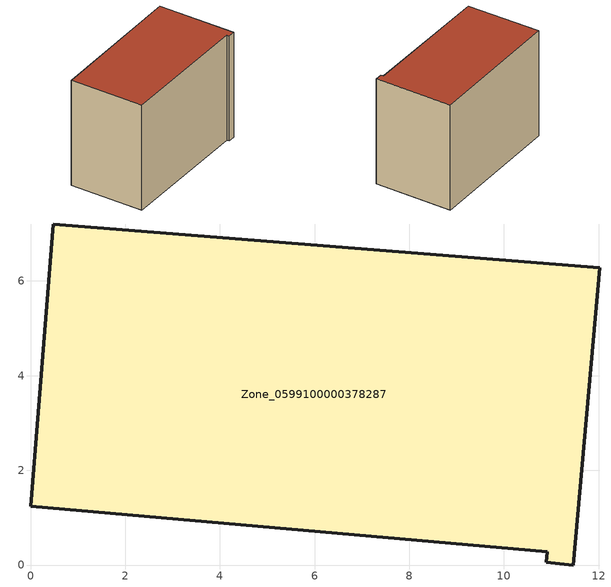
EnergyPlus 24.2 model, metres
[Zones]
Zone_0599100000378287
 floor ground (C_G): 10.89,0.05 10.91,0.28 0,1.25 0.47,7.2 12.03,6.28 11.46,0 z0
 wall outside (C_F): 10.91,0.28 10.89,0.05 11.46,0 12.03,6.28 0.47,7.2 0,1.25 10.91,0.28 z0:8.89
 roof outside (C_R): 0.47,7.2 0,1.25 10.91,0.28 10.89,0.05 11.46,0 12.03,6.28 z8.89
[BUILDING]
Pand.0599100000378287: North Axis=0; Terrain=City; Loads Convergence Tolerance Value=0.04; Temperature Convergence Tolerance Value=0.4; Solar Distribution=FullExterior; Maximum Number of Warmup Days=25; Minimum Number of Warmup Days=1
[Site:Location]
Rotterdam.The.Hague.AP_ZH_NLD Design_Conditions: Latitude=51.96; Longitude=4.45; Time Zone=1; Elevation=-4.5
[SITE:GROUNDTEMPERATURE:BUILDINGSURFACE]
18, 18, 18, 18, 18, 18, 18, 18, 18, 18, 18, 18
[MATERIAL] Thermal Absorptance=0.9; Solar Absorptance=0.7; Visible Absorptance=0.7
Name | Roughness | Thickness | Conductivity | Density | Specific Heat
G.TI.1992-2005 | MediumSmooth | 0.15 | 0.06 | 540 | 1210
F.TI.1992-2005 | Rough | 0.3 | 0.12 | 1920 | 840
R.TI.1992-2005 | MediumRough | 0.2 | 0.08 | 1500 | 1000
[CONSTRUCTION]
C_G: G.TI.1992-2005
C_F: F.TI.1992-2005
C_R: R.TI.1992-2005
[ZONE]
Zone_0599100000378287: Type=1; Multiplier=1; Ceiling Height=Autocalculate; Volume=Autocalculate; Floor Area=autocalculate; Part of Total Floor Area=Yes
[ZONEINFILTRATION:DESIGNFLOWRATE]
Infil_Zone_0599100000378287: Zone or ZoneList or Space or SpaceList=Zone_0599100000378287; Schedule=AlwaysOn; Design Flow Rate Calculation Method=Flow/Area; Flow Rate per Floor Area=0.0015; Constant Term Coefficient=1; Temperature Term Coefficient=0; Velocity Term Coefficient=0; Velocity Squared Term Coefficient=0
[HVACTEMPLATE:ZONE:IDEALLOADSAIRSYSTEM]
Zone_0599100000378287: Maximum Heating Supply Air Temperature=50; Minimum Cooling Supply Air Temperature=13; Maximum Heating Supply Air Humidity Ratio=0.0156; Minimum Cooling Supply Air Humidity Ratio=0.0077; Heating Limit=NoLimit; Cooling Limit=NoLimit; Dehumidification Control Type=ConstantSensibleHeatRatio; Cooling Sensible Heat Ratio=0.7; Dehumidification Setpoint=60; Humidification Control Type=None; Humidification Setpoint=30; Outdoor Air Method=None; Outdoor Air Flow Rate per Person=0.00944; Outdoor Air Flow Rate per Zone Floor Area=0; Outdoor Air Flow Rate per Zone=0; Demand Controlled Ventilation Type=None; Outdoor Air Economizer Type=NoEconomizer; Heat Recovery Type=None; Sensible Heat Recovery Effectiveness=0.7; Latent Heat Recovery Effectiveness=0.65
[ZONECONTROL:THERMOSTAT]
ThermostatControl_Zone_0599100000378287: Zone or ZoneList=Zone_0599100000378287; Control Type Schedule=DualSetpointControlType; Control 1=Thermostat_Zone_0599100000378287; Temperature Difference Between Cutout And Setpoint=0
[THERMOSTATSETPOINT:DUALSETPOINT]
Thermostat_Zone_0599100000378287: Heating Setpoint Temperature Schedule=HeatingSetpoint_Zone_0599100000378287; Cooling Setpoint Temperature Schedule=CoolingSetpoint_Zone_0599100000378287
[SCHEDULE:COMPACT]
HeatingSetpoint_Zone_0599100000378287: Through: 12/31, For: AllDays, Until: 24:00, 21
CoolingSetpoint_Zone_0599100000378287: Through: 12/31, For: AllDays, Until: 24:00, 24
DualSetpointControlType: Through: 12/31, For: AllDays, Until: 24:00, 4
AlwaysOn: Through: 12/31, For: AllDays, Until: 24:00, 1
